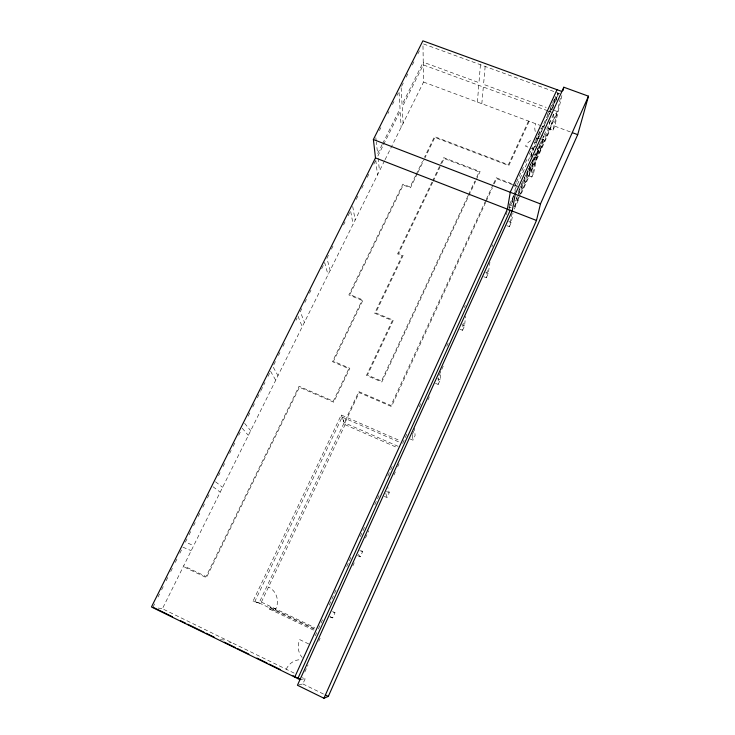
<?xml version="1.0" encoding="UTF-8"?>
<svg xmlns="http://www.w3.org/2000/svg" width="735" height="735" viewBox="0 0 735 735"><rect width="100%" height="100%" fill="white"/><g stroke="black" fill="none" stroke-linecap="round" stroke-linejoin="round"><path stroke-width="0.55" stroke-dasharray="3.67 2.76" d="M435.451 383.321L438.133 384.46L438.271 377.79M438.133 384.46L440.21 379.848L440.467 370.826M477.392 102.064L478.751 85.333M480.433 64.726L478.972 82.678L423.241 62.163L422.956 43.751L561.255 94.218M481.82 103.708L483.318 87.015M485.164 66.453L483.557 84.369L546.197 107.429M459.926 329.225L462.563 330.318L463.252 322.959M462.563 330.318L464.584 325.844L465.521 316.261M483.704 276.691L486.322 277.747L487.59 268.9M486.322 277.747L488.288 273.402L489.923 262.23M506.47 214.684L507.04 211.312M512.387 202.382L512.975 199.075M513.168 197.972L513.563 195.767M506.792 225.654L509.392 226.674L511.624 214.298M509.392 226.674L511.294 222.448L513.021 213.021M527.234 175.261L528.566 168.545M530.872 156.904L533.04 145.971L535.475 146.881L537.248 138.171L557.828 92.968L556.138 100.53M529.09 171.154L530.523 163.988M533.233 150.464L535.007 141.653L536.431 142.186L556.864 97.286L555.449 96.763L547.364 114.513M529.255 176.032L532.269 161.149L534.915 162.15L531.818 177.006L529.255 176.032L520.849 194.6M531.818 177.006L533.674 172.9L531.111 171.926L534.18 156.932L517.229 194.316M537.855 148.075L535.411 159.789L533.031 158.889M533.674 172.9L536.826 157.933L535.062 157.272M539.812 143.757L537.322 155.554L533.968 154.295M541.52 135.405L543.597 136.177L540.262 151.704L538.25 150.951M550.102 120.944L548.439 128.469L517.881 195.887M552.803 108.688L555.394 96.882M553.841 114.1L550.432 129.213L531.111 171.926M542.108 126.117L552.977 130.159L556.68 114.063L554.071 113.098M518.91 196.208L557.277 111.509L560.603 97.038M552.977 130.159L554.778 126.163L562.009 95.017M298.52 684.983L302.848 683.927L305.273 678.552L302.471 677.183M330.024 616.987L332.67 617.896L335.022 612.696L332.248 611.382M357.504 555.559L360.26 556.836L362.53 551.792L360.701 549.174M384.295 496.373L387.023 497.595L389.228 492.707L387.749 487.25M410.259 438.997L412.96 440.173L415.1 435.432L414.512 428.137M315.297 635.766L316.712 632.633M318.374 628.976L322.582 619.715M329.225 605.08L336.308 589.47M346.709 566.584L350.953 557.213M360.325 536.578L365.451 525.277M374.786 504.734L378.984 495.491M387.823 476.004L390.184 470.823M390.652 469.784L393.004 464.603M402.605 443.453L404.829 438.547M405.279 437.564L407.512 432.658M419.171 406.969L421.532 401.76M446.751 346.24L448.157 343.144M464.327 307.506L465.273 305.42M491.89 246.804L492.827 244.727M508.427 210.375L512.626 201.114M518.873 190.089L532.553 159.936M534.657 155.893L543.597 136.177M544.056 135.176L553.611 114.1M516.117 198.836L517.982 194.72M518.451 193.682L531.515 164.851M542.77 140.045L533.417 160.671L531.35 159.881M515.547 201.041L517.412 196.916M514.206 206.618L518.46 197.21M514.721 206.755L519.884 195.345M520.352 194.306L556.68 114.063M304.795 672.047L308.048 664.872M318.724 641.26L320.12 638.173M352.828 565.895L354.233 562.799M365.442 538.029L368.74 530.734M393.951 475.012L395.347 471.925M397.681 466.78L399.077 463.693M413.814 431.133L412.399 434.256L415.1 435.432M427.926 399.95L429.332 396.827M438.933 375.622L441.266 370.468M441.735 369.439L444.059 364.284M514.307 209.052L520.38 195.639M514.601 186.451L516.025 183.337M516.494 182.298L523.586 166.726M525.479 162.573L526.894 159.467M529.255 154.276L530.679 151.162M535.475 140.615L541.171 128.12M558.83 93.336L514.399 191.008L512.754 190.374M514.224 193.627L515.639 190.512M530.753 157.272L532.168 154.157M509.401 204.753L513.655 195.4M508.868 207.288L513.71 196.622M528.493 121.054L508.399 164.741L434.514 136.609L424.545 157.161M529.154 121.303L508.795 165.595L434.881 137.445L424.913 158.007M485.697 202.373L391.479 406.547L359.204 392.6L344.88 422.956M486.175 201.335L492.358 187.93M494.269 183.796L496.649 178.642L513.443 185.091M485.762 200.48L390.956 405.5L358.827 391.626L259.106 602.884L253.024 601.157L341.224 414.99L400.281 440.835M486.239 199.433L492.983 184.871M493.461 183.823L496.254 177.778L514.096 184.632M468.076 195.648L381.447 381.024L367.482 375.052L393.344 320.239L375.659 312.871L403.111 255.394L398.554 253.557L432.722 182.243M468.562 194.619L474.819 181.205M476.749 177.08L479.165 171.926L444.115 158.475L440.651 165.706M275.781 609.012L275.074 610.528L269.534 609.067L270.278 607.496L275.781 609.012A16.73 15.904 -67.8 0 0 268.505 587.054M475.747 180.911L381.823 381.998L366.48 375.429L392.352 320.607L374.675 313.239L402.137 255.752L397.589 253.915L432.327 181.435M476.234 179.873L480.111 171.586L443.747 157.63L432.823 180.406M254.65 601.937L342.133 417.103L345.064 424.711L260.677 603.637L253.024 601.157M433.218 181.214L440.155 166.744M417.434 173.432L410.452 187.829L403.23 185L349.86 294.551L363.026 300.018L333.451 361.271L349.851 368.299L333.672 402.174L299.421 387.244L206.397 577.646L183.3 566.584M417.93 172.403L424.407 159.036M415.569 175.665L410.093 186.975L402.863 184.145L348.877 294.919L362.043 300.385L332.45 361.648L348.84 368.676L333.304 401.191L299.071 386.27L206.057 576.562L183.667 565.849M416.074 174.636L422.551 161.277M384.543 160.744L162.407 608.745L295.25 673.655M385.048 159.734L423.562 82.054L423.25 62.163L402.073 104.6L401.108 87.29M382.191 144.455L377.606 153.661L376.311 141.938M382.705 143.435L400.042 108.67L399.013 91.471L397.001 95.495M152.972 607.202L155.002 603.132M158.043 597.022L159.559 593.972M161.59 589.902L164.125 584.821M166.156 580.751L168.692 575.661M170.722 571.591L173.249 566.51M175.279 562.44L177.815 557.351M179.845 553.28L182.381 548.2M186.984 538.966L185.45 542.035L193.663 545.692M189.024 534.869L191.578 529.742M193.617 525.654L195.152 522.576M198.211 516.439L199.745 513.361M202.805 507.224L205.359 502.097M207.399 498.008L209.953 492.882M218.525 475.683L220.031 472.651M223.063 466.587L224.57 463.555M229.614 453.449L231.121 450.408M233.133 446.365L235.659 441.312M238.682 435.249L240.189 432.217M248.182 416.185L250.212 412.105M252.757 407.006L254.797 402.918M257.342 397.819L260.392 391.691M260.897 390.671L264.967 382.503M268.027 376.384L269.552 373.316M275.414 361.546L272.906 366.581L277.977 375.649M278.427 355.501L279.934 352.478M282.947 346.433L284.454 343.41M296.003 320.239L297.004 318.227M301.809 308.599L300.284 311.658L304.428 322.316M304.86 302.48L306.385 299.421M309.435 293.293L310.96 290.233M321.645 268.808L324.695 262.689L328.031 274.715M328.407 255.238L326.9 258.27L330.162 270.416M331.43 249.165L332.946 246.133M343.53 224.91L345.037 221.869M348.059 215.805L350.577 210.752L353.076 224.193M356.227 199.415L358.735 194.389M361.749 188.353L363.246 185.339M367.261 177.291L368.768 174.278M373.775 164.217L375.282 161.195M377.863 156.022L400.198 111.215L401.154 127.238M379.361 130.637L380.877 127.624M387.933 113.567L388.934 111.564M392.462 104.526L393.978 101.513M401.622 86.28L403.653 82.228M406.189 77.166L408.219 73.114M412.289 65.02L414.825 59.958M417.875 53.875L419.4 50.844M300.707 679.498L305.273 678.552M229.458 642.399L231.488 642.5M220.353 639.744L226.591 640.111M158.2 608.066L162.407 608.718M550.442 108.991L552.564 109.772M553.951 110.287L557.277 111.509M547.713 110.755L423.286 64.882L402.22 107.154L403.12 123.287M548.779 111.15L552.003 112.336M554.778 126.163L571.453 132.346M423.562 82.054L541.061 125.731M537.248 138.171L538.259 138.548M534.648 142.287L536.284 142.902M533.858 149.297L525.543 146.173A13.735 12.274 4.6 0 1 532.884 139.604M515.143 185.027L517.247 185.836M514.491 185.496L518.689 187.103M510.2 205.065L511.799 205.681M509.006 206.976L511.11 207.794M508.703 221.437L511.294 222.448M485.66 272.354L488.288 273.402M332.431 611.649L335.022 612.696M461.947 324.76L464.584 325.844M182.886 547.18L191.192 550.671M437.536 378.718L440.21 379.848M342.133 417.103L399.61 442.277M398.122 446.329L344.182 422.653L341.224 414.99M345.064 424.711L396.422 447.257M386.5 491.485L389.228 492.707M359.783 550.524L362.53 551.792M329.896 616.582L332.67 617.896M261.394 602.121L314.727 627.644M270.278 607.496L314.892 628.848M259.106 602.884L314.029 629.178M269.534 609.067L314.167 630.446M308.746 643.97L299.788 639.652A16.243 15.463 -79.2 0 0 298.291 647.912L298.566 650.006A16.243 15.463 -79.2 0 0 302.177 657.448M302.848 683.927L324.245 694.4M213.012 486.745L220.206 492.156M215.502 481.756L222.604 487.323M242.21 428.174L248.347 435.396M244.617 423.332L250.672 430.71M358.368 554.346L360.26 556.836M270.563 371.276L275.717 380.206M298.015 316.215L302.232 326.744M385.774 493.36L387.023 497.595M352.717 206.462L355.152 220.013M375.787 160.193L377.487 174.967M375.833 137.675L376.191 140.872M378.093 158.144L379.508 170.906M412.482 435.074L412.96 440.173M541.741 138.961A13.653 12.109 4.6 0 0 543.358 139.678A13.735 12.274 4.6 0 0 541.658 139.154M538.884 137.004A13.653 12.109 4.6 0 1 537.698 135.8M535.291 131.528A13.653 12.109 4.6 0 1 535.787 123.774M536.329 138.805A13.735 12.274 4.6 0 1 539.894 138.832M286.246 669.254A16.501 15.564 -79.6 0 1 291.519 662.722L293.274 661.601A16.501 15.564 -79.6 0 1 301.148 659.708"/><path stroke-width="1.1" d="M563.038 90.561L563.818 87.226L588.487 96.193L577.701 134.661L328.315 696.403L323.951 698.25L297.445 685.25L512.203 211.028L515.235 194.196L563.818 87.226M323.951 698.25L536.486 220.463L540.464 203.917L588.487 96.193M297.822 678.598L510.228 210.256M557.001 89.698L510.274 192.212L507.398 209.163L294.744 677.082L295.608 676.926M375.512 157.85L151.456 606.981L299.981 679.645M561.889 91.471L422.901 40.829L373.362 139.512L540.464 203.917M572.491 132.732L577.701 134.661M536.486 220.463L375.484 157.906L373.389 139.457M152.972 607.229L172.357 616.711M180.525 620.707L185.633 623.207M187.673 624.199L203.999 632.192M206.039 633.193L214.207 637.181M224.377 642.16L235.577 647.636M237.616 648.628L248.816 654.113M256.965 658.101L267.145 663.08M269.185 664.072L280.384 669.557M293.054 675.75L295.498 676.953M296.37 677.376L300.707 679.498M325.265 694.906L328.315 696.403"/></g></svg>
